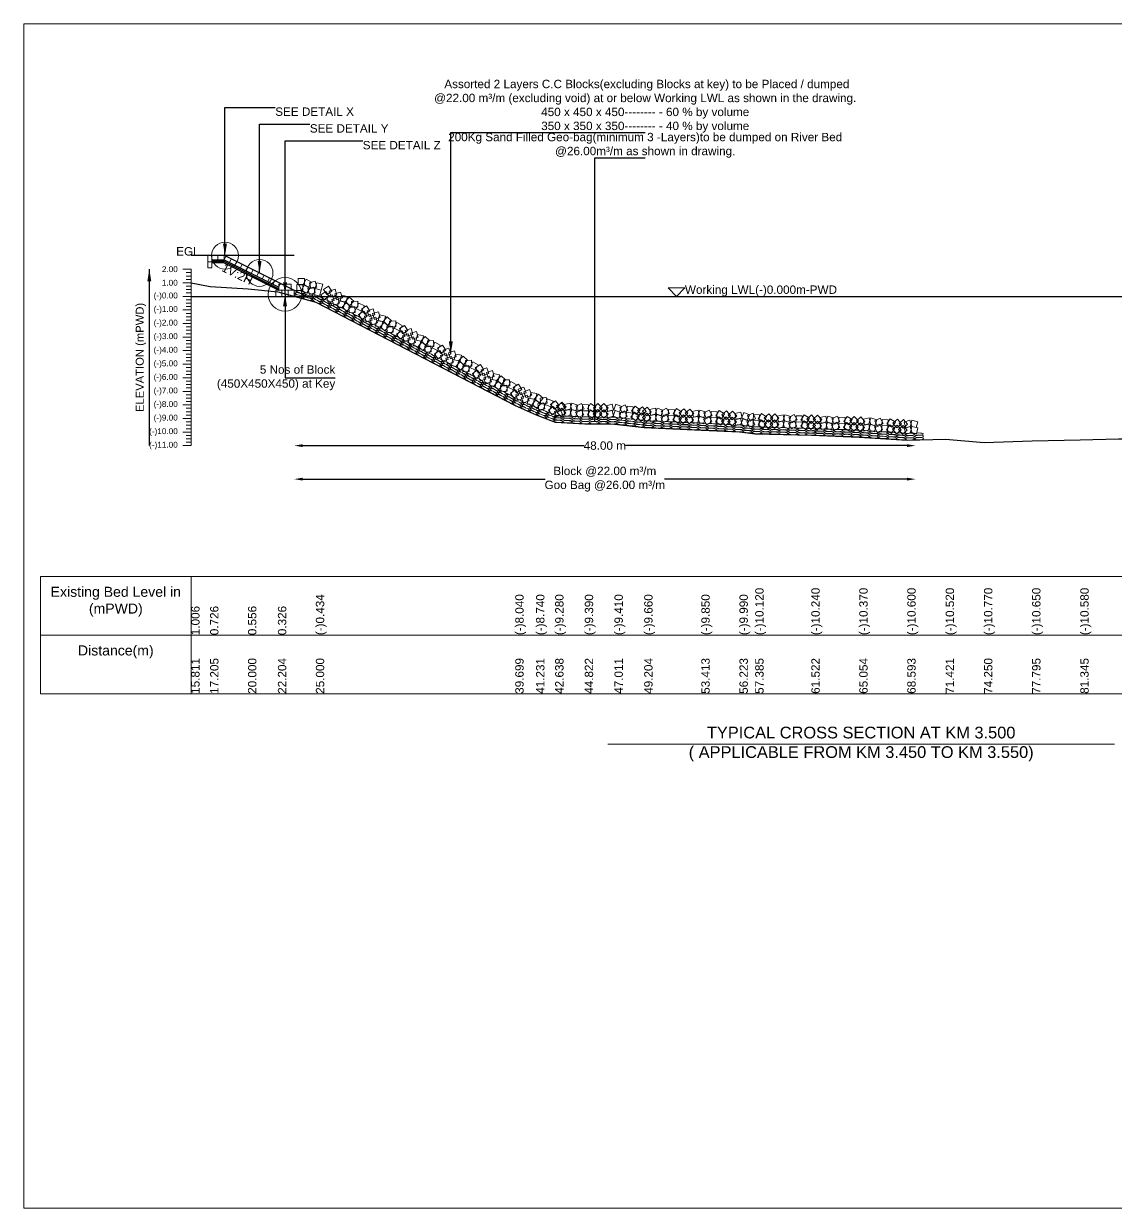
# Model space of a CAD drawing. Header units: inches. Extents: x 89000 to 380017, y -7071 to 0.
# Drawn here: x 355000 to 361523, y -7071 to 0 of the extents above; entities that cross this region are included whole.
import ezdxf

# ---------------------------------------------------------------- set-up
doc = ezdxf.new("R2010")
doc.units = ezdxf.units.IN
doc.header["$LTSCALE"] = 7
doc.header["$MEASUREMENT"] = 0
doc.header["$PDMODE"] = 3
for name, color, linetype, lineweight in [('Cross section Data Border', 7, 'Continuous', 9), ('Cross Section Labels', 7, 'Continuous', 9), ('Existing_Bed_Level for Xsection', 7, 'Continuous', 25), ('Long Section Labels', 7, 'Continuous', 9)]:
    doc.layers.add(name, color=color, linetype=linetype, lineweight=lineweight)
doc.styles.get("Standard").update_dxf_attribs({"font": 'arial.ttf'})
doc.dimstyles.new('Appron Lebeling Style', dxfattribs={"dimtxt": 50, "dimasz": 50, "dimexe": 0.18, "dimexo": 0.0625, "dimgap": 0.09, "dimtad": 0, "dimtih": 1, "dimtoh": 1, "dimdec": 4, "dimzin": 0, "dimdsep": 46, "dimtxsty": 'Standard', "dimcen": 0.09, "dimse1": 1, "dimse2": 1, "dimadec": 0, "dimazin": 0, "dimtfac": 1, "dimtdec": 4, "dimtofl": 0, "dimtmove": 0, "dimatfit": 3, "dimfxl": 1, "dimtolj": 1, "dimtzin": 0, "dimarcsym": 0})
doc.dimstyles.get("Standard").update_dxf_attribs({"dimtxt": 0.18, "dimasz": 0.18, "dimexe": 0.18, "dimexo": 0.0625, "dimgap": 0.09, "dimtad": 0, "dimtih": 1, "dimtoh": 1, "dimdec": 4, "dimzin": 0, "dimdsep": 46, "dimtxsty": 'Standard', "dimcen": 0.09, "dimadec": 0, "dimazin": 0, "dimtfac": 1, "dimtdec": 4, "dimtofl": 0, "dimtmove": 0, "dimatfit": 3, "dimfxl": 1, "dimtolj": 1, "dimtzin": 0, "dimarcsym": 0})

# ---------------------------------------------------------------- blocks, each defined once
blk = doc.blocks.new('*D61')
at = {"layer": 'Cross Section Labels', "color": 0, "lineweight": -2, "transparency": 16777216}
for p, q in [((356664.9, -2518.6), (358346, -2518.6)), ((360274.3, -2518.6), (358593.2, -2518.6))]:
    blk.add_line(p, q, dxfattribs=at)
at = {"layer": 'Cross Section Labels', "color": 0, "transparency": 16777216}
for points in [[(356664.9, -2510.3), (356664.9, -2527), (356614.9, -2518.6)], [(360274.3, -2510.3), (360274.3, -2527), (360324.3, -2518.6)]]:
    blk.add_solid(points, dxfattribs=at)
at = {"layer": 'Defpoints', "color": 0, "transparency": 16777216}
for p in [(356614.9, -1627.6), (360324.3, -2484.8), (360324.3, -2518.6)]:
    blk.add_point(p, dxfattribs=at)
at = {"layer": 'Cross Section Labels', "color": 0, "transparency": 16777216, "insert": (358469.6, -2518.6), "char_height": 50, "attachment_point": 5}
blk.add_mtext('\\A1;48.00 m', dxfattribs=at)
blk = doc.blocks.new('*D62')
at = {"layer": 'Cross Section Labels', "color": 0, "lineweight": -2, "transparency": 16777216}
for p, q in [((356664.9, -2718.6), (358114, -2718.6)), ((360274.3, -2718.6), (358825.2, -2718.6))]:
    blk.add_line(p, q, dxfattribs=at)
at = {"layer": 'Cross Section Labels', "color": 0, "transparency": 16777216}
for points in [[(356664.9, -2710.3), (356664.9, -2727), (356614.9, -2718.6)], [(360274.3, -2710.3), (360274.3, -2727), (360324.3, -2718.6)]]:
    blk.add_solid(points, dxfattribs=at)
at = {"layer": 'Defpoints', "color": 0, "transparency": 16777216}
for p in [(356614.9, -1627.6), (360324.3, -2484.8), (360324.3, -2718.6)]:
    blk.add_point(p, dxfattribs=at)
at = {"layer": 'Cross Section Labels', "color": 0, "transparency": 16777216, "insert": (358469.6, -2718.6), "char_height": 50, "attachment_point": 5}
blk.add_mtext('\\A1;Block @22.00 m³/m ^JGoo Bag @26.00 m³/m ', dxfattribs=at)

msp = doc.modelspace()

# ---------------------------------------------------------------- linework, layer by layer
at = {"layer": 'Cross section Data Border'}
msp.add_lwpolyline([(355100, -3300), (362624.34056, -3300), (362624.34056, -4000), (355100, -4000)], close=True, dxfattribs=at)
for points in [[(356000, -3300), (356000, -4000)], [(355100, -3650), (362624.34056, -3650)]]:
    msp.add_lwpolyline(points, dxfattribs=at)
at = {"layer": 'Cross Section Labels'}
for points in [[(355000, 0), (365000, 0), (365000, -7071), (355000, -7071)], [(358897.72948, -1627.63), (358947.72948, -1577.63), (358847.72948, -1577.63)]]:
    msp.add_lwpolyline(points, close=True, dxfattribs=at)
msp.add_lwpolyline([(358488, -4300), (360000, -4300), (361512, -4300)], dxfattribs=at)
for centre, radius in [((356201.82948, -1384.63), 80), ((356408.37948, -1487.905), 80), ((356560.25448, -1615.48), 100)]:
    msp.add_circle(centre, radius, dxfattribs=at)
at = {"layer": 'Existing_Bed_Level for Xsection'}
for points in [[(356614.92948, -1384.63), (356000, -1384.63)], [(356687.82948, -1627.63), (356206.96032, -1387.19542), (356201.82948, -1384.63), (356196.09303, -1384.63), (356123.19303, -1384.63)], [(356123.19303, -1408.93), (356196.09303, -1408.93), (356523.80448, -1572.78573)], [(356123.19303, -1417.03), (356194.18088, -1417.03), (356523.80448, -1581.8418)], [(356123.19303, -1425.13), (356192.26873, -1425.13), (356523.80448, -1590.89788)], [(356000, -1546.144), (356112.85424, -1568.824), (356339.27755, -1582.594), (356517.76942, -1601.224), (356744.27755, -1662.784), (357934.88573, -2278.87), (358058.9931, -2335.57), (358172.95646, -2379.31), (358349.84899, -2388.22), (358527.13915, -2389.84), (358704.77388, -2410.09), (359045.76954, -2425.48), (359273.32201, -2436.82), (359367.43557, -2447.35), (359702.58819, -2457.07), (359988.63728, -2467.6), (360275.31075, -2486.23), (360504.40166, -2479.75), (360733.49346, -2500), (361020.64026, -2490.28), (361308.21805, -2484.61), (361537.24535, -2478.13), (361829.7674, -2477.32)], [(356000, -1627.63), (361829.7674, -1627.63)]]:
    msp.add_lwpolyline(points, dxfattribs=at)
at = {"layer": 'Long Section Labels'}
for points in [[(356123.19303, -1384.63), (356098.89303, -1384.63), (356098.89303, -1421.08), (356123.19303, -1421.08)], [(356159.64303, -1384.63), (356123.19303, -1384.63), (356123.19303, -1408.93), (356159.64303, -1408.93)], [(356196.09303, -1384.63), (356159.64303, -1384.63), (356159.64303, -1408.93), (356196.09303, -1408.93)], [(356239.56219, -1403.49635), (356206.96032, -1387.19542), (356196.09303, -1408.93), (356228.6949, -1425.23094)], [(356272.16406, -1419.79729), (356239.56219, -1403.49635), (356228.6949, -1425.23094), (356261.29677, -1441.53187)], [(356123.19303, -1421.08), (356098.89303, -1421.08), (356098.89303, -1457.53), (356123.19303, -1457.53)], [(356304.76593, -1436.09823), (356272.16406, -1419.79729), (356261.29677, -1441.53187), (356293.89864, -1457.83281)], [(356337.36781, -1452.39916), (356304.76593, -1436.09823), (356293.89864, -1457.83281), (356326.50052, -1474.13374)], [(356369.96968, -1468.7001), (356337.36781, -1452.39916), (356326.50052, -1474.13374), (356359.10239, -1490.43468)], [(356402.57155, -1485.00103), (356369.96968, -1468.7001), (356359.10239, -1490.43468), (356391.70426, -1506.73561)], [(356435.17342, -1501.30197), (356402.57155, -1485.00103), (356391.70426, -1506.73561), (356424.30613, -1523.03655)], [(356467.77529, -1517.6029), (356435.17342, -1501.30197), (356424.30613, -1523.03655), (356456.908, -1539.33748)], [(356500.37716, -1533.90384), (356467.77529, -1517.6029), (356456.908, -1539.33748), (356489.50987, -1555.63842)], [(356532.97903, -1550.20477), (356500.37716, -1533.90384), (356489.50987, -1555.63842), (356522.11174, -1571.93936)], [(356560.25448, -1554.73), (356523.80448, -1554.73), (356523.80448, -1591.18), (356560.25448, -1591.18)], [(356596.70448, -1554.73), (356560.25448, -1554.73), (356560.25448, -1591.18), (356596.70448, -1591.18)], [(356675.97632, -1521.62114), (356639.52653, -1521.49836), (356639.40375, -1557.94815), (356675.85354, -1558.07094)], [(356717.78492, -1542.76729), (356686.28722, -1524.42342), (356667.94335, -1555.92112), (356699.44105, -1574.26499)], [(356741.01818, -1536.63669), (356705.77117, -1545.92382), (356715.0583, -1581.17083), (356750.30531, -1571.88371)], [(356785.57917, -1555.65605), (356750.40507, -1546.09649), (356740.84551, -1581.27059), (356776.01961, -1590.83015)], [(356542.02948, -1591.18), (356505.57948, -1591.18), (356505.57948, -1627.63), (356542.02948, -1627.63)], [(356578.47948, -1591.18), (356542.02948, -1591.18), (356542.02948, -1627.63), (356578.47948, -1627.63)], [(356614.92948, -1591.18), (356578.47948, -1591.18), (356578.47948, -1627.63), (356614.92948, -1627.63)], [(356666.41677, -1556.79524), (356629.96697, -1556.67246), (356629.84419, -1593.12225), (356666.29398, -1593.24504)], [(356708.22536, -1577.94139), (356676.72767, -1559.59752), (356658.38379, -1591.09522), (356689.88149, -1609.43909)], [(356731.45862, -1571.8108), (356696.21161, -1581.09792), (356705.49874, -1616.34493), (356740.74575, -1607.05781)], [(356776.01961, -1590.83015), (356740.84551, -1581.27059), (356731.28595, -1616.44469), (356766.46005, -1626.00425)], [(356823.44906, -1629.19058), (356803.77081, -1598.50885), (356773.08907, -1618.18711), (356792.76733, -1648.86884)], [(356840.20048, -1596.81787), (356820.52222, -1566.13614), (356789.84049, -1585.81439), (356809.51875, -1616.49613)], [(356842.49594, -1617.55402), (356807.75553, -1628.58611), (356818.78763, -1663.32651), (356853.52803, -1652.29442)], [(356859.24735, -1585.1813), (356824.50695, -1596.2134), (356835.53904, -1630.9538), (356870.27945, -1619.9217)], [(356902.66159, -1636.65489), (356891.60184, -1601.92329), (356856.87023, -1612.98304), (356867.92999, -1647.71465)], [(356933.83942, -1627.66439), (356898.23263, -1619.86959), (356890.43782, -1655.47637), (356926.04461, -1663.27118)], [(356885.91017, -1669.02761), (356874.85042, -1634.296), (356840.11881, -1645.35575), (356851.17857, -1680.08736)], [(356917.08801, -1660.03711), (356881.48122, -1652.2423), (356873.68641, -1687.84909), (356909.2932, -1695.6439)], [(356953.50683, -1689.5123), (356926.57771, -1664.9476), (356902.013, -1691.87673), (356928.94213, -1716.44143)], [(356970.25825, -1657.13959), (356943.32913, -1632.57489), (356918.76442, -1659.50401), (356945.69355, -1684.06872)], [(356977.51008, -1688.41108), (356941.09778, -1690.06848), (356942.75518, -1726.48078), (356979.16748, -1724.82338)], [(356994.2615, -1656.03837), (356957.8492, -1657.69577), (356959.5066, -1694.10807), (356995.9189, -1692.45067)], [(357033.81883, -1684.01399), (357001.44611, -1667.26257), (356984.6947, -1699.63528), (357017.06741, -1716.3867)], [(357066.80947, -1714.07779), (357047.13121, -1683.39606), (357016.44948, -1703.07432), (357036.12774, -1733.75605)], [(357017.06741, -1716.3867), (356984.6947, -1699.63528), (356967.94328, -1732.008), (357000.31599, -1748.75941)], [(357050.05805, -1746.4505), (357030.37979, -1715.76877), (356999.69806, -1735.44703), (357019.37632, -1766.12876)], [(357069.10492, -1734.81394), (357034.36452, -1745.84603), (357045.39661, -1780.58643), (357080.13701, -1769.55434)], [(357085.85634, -1702.44123), (357051.11594, -1713.47332), (357062.14803, -1748.21372), (357096.88843, -1737.18163)], [(357112.51916, -1786.28753), (357101.45941, -1751.55592), (357066.7278, -1762.61568), (357077.78755, -1797.34728)], [(357129.27058, -1753.91482), (357118.21082, -1719.18321), (357083.47922, -1730.24296), (357094.53897, -1764.97457)], [(357160.44841, -1744.92432), (357124.84162, -1737.12951), (357117.04681, -1772.7363), (357152.6536, -1780.53111)], [(357196.86724, -1774.39951), (357169.93811, -1749.83481), (357145.37341, -1776.76394), (357172.30253, -1801.32864)], [(357143.69699, -1777.29703), (357108.0902, -1769.50222), (357100.29539, -1805.10901), (357135.90218, -1812.90382)], [(357180.11582, -1806.77223), (357153.18669, -1782.20752), (357128.62199, -1809.13665), (357155.55112, -1833.70135)], [(357204.11907, -1805.67101), (357167.70677, -1807.32841), (357169.36417, -1843.74071), (357205.77647, -1842.0833)], [(357220.87048, -1773.29829), (357184.45819, -1774.95569), (357186.11559, -1811.36799), (357222.52789, -1809.71059)], [(357243.6764, -1833.64663), (357211.30368, -1816.89521), (357194.55227, -1849.26792), (357226.92498, -1866.01934)], [(357260.42781, -1801.27391), (357228.0551, -1784.5225), (357211.30368, -1816.89521), (357243.6764, -1833.64663)], [(357276.66704, -1863.71043), (357256.98878, -1833.0287), (357226.30705, -1852.70695), (357245.98531, -1883.38869)], [(357293.41845, -1831.33772), (357273.7402, -1800.65598), (357243.05847, -1820.33424), (357262.73672, -1851.01597)], [(357312.46533, -1819.70115), (357277.72493, -1830.73324), (357288.75702, -1865.47364), (357323.49742, -1854.44155)], [(357355.87956, -1871.17474), (357344.81981, -1836.44313), (357310.08821, -1847.50289), (357321.14796, -1882.23449)], [(357295.71391, -1852.07386), (357260.97351, -1863.10595), (357272.0056, -1897.84635), (357306.746, -1886.81426)], [(357339.12815, -1903.54745), (357328.06839, -1868.81585), (357293.33679, -1879.8756), (357304.39654, -1914.6072)], [(357370.30598, -1894.55695), (357334.69919, -1886.76214), (357326.90438, -1922.36893), (357362.51117, -1930.16374)], [(357387.0574, -1862.18424), (357351.45061, -1854.38943), (357343.6558, -1889.99622), (357379.26259, -1897.79103)], [(357406.72481, -1924.03215), (357379.79568, -1899.46745), (357355.23098, -1926.39657), (357382.1601, -1950.96128)], [(357423.47622, -1891.65944), (357396.5471, -1867.09473), (357371.98239, -1894.02386), (357398.91152, -1918.58856)], [(357447.47947, -1890.55822), (357411.06717, -1892.21562), (357412.72457, -1928.62792), (357449.13687, -1926.97052)], [(357487.0368, -1918.53384), (357454.66409, -1901.78242), (357437.91267, -1934.15513), (357470.28538, -1950.90655)], [(357430.72805, -1922.93093), (357394.31575, -1924.58833), (357395.97316, -1961.00063), (357432.38545, -1959.34323)], [(357470.28538, -1950.90655), (357437.91267, -1934.15513), (357421.16125, -1966.52784), (357453.53396, -1983.27926)], [(357503.27602, -1980.97035), (357483.59777, -1950.28862), (357452.91603, -1969.96688), (357472.59429, -2000.64861)], [(357520.02744, -1948.59764), (357500.34918, -1917.91591), (357469.66745, -1937.59416), (357489.34571, -1968.2759)], [(357522.3229, -1969.33378), (357487.5825, -1980.36588), (357498.61459, -2015.10628), (357533.35499, -2004.07419)], [(357539.07431, -1936.96107), (357504.33391, -1947.99316), (357515.36601, -1982.73357), (357550.10641, -1971.70147)], [(357582.48855, -1988.43466), (357571.4288, -1953.70306), (357536.69719, -1964.76281), (357547.75695, -1999.49442)], [(357613.66638, -1979.44416), (357578.05959, -1971.64935), (357570.26478, -2007.25614), (357605.87157, -2015.05095)], [(357565.73713, -2020.80737), (357554.67738, -1986.07577), (357519.94578, -1997.13552), (357531.00553, -2031.86713)], [(357596.91497, -2011.81688), (357561.30818, -2004.02207), (357553.51337, -2039.62886), (357589.12016, -2047.42367)], [(357633.33379, -2041.29207), (357606.40467, -2016.72737), (357581.83996, -2043.65649), (357608.76909, -2068.2212)], [(357650.08521, -2008.91936), (357623.15609, -1984.35466), (357598.59138, -2011.28378), (357625.52051, -2035.84849)], [(357657.33704, -2040.19085), (357620.92474, -2041.84825), (357622.58214, -2078.26055), (357658.99444, -2076.60315)], [(357674.08846, -2007.81814), (357637.67616, -2009.47554), (357639.33356, -2045.88784), (357675.74586, -2044.23044)], [(357713.64579, -2035.79376), (357681.27307, -2019.04234), (357664.52166, -2051.41505), (357696.89437, -2068.16647)], [(357746.63643, -2065.85756), (357726.95817, -2035.17583), (357696.27644, -2054.85409), (357715.9547, -2085.53582)], [(357696.89437, -2068.16647), (357664.52166, -2051.41505), (357647.77024, -2083.78777), (357680.14295, -2100.53918)], [(357729.88501, -2098.23027), (357710.20675, -2067.54854), (357679.52502, -2087.2268), (357699.20328, -2117.90853)], [(357748.93188, -2086.59371), (357714.19148, -2097.6258), (357725.22357, -2132.3662), (357759.96398, -2121.33411)], [(357765.6833, -2054.221), (357730.9429, -2065.25309), (357741.97499, -2099.99349), (357776.71539, -2088.9614)], [(357792.34612, -2138.0673), (357781.28637, -2103.33569), (357746.55476, -2114.39545), (357757.61452, -2149.12705)], [(357809.09754, -2105.69459), (357798.03778, -2070.96298), (357763.30618, -2082.02273), (357774.36593, -2116.75434)], [(357823.52395, -2129.0768), (357787.91716, -2121.28199), (357780.12235, -2156.88878), (357815.72914, -2164.68359)], [(357840.27537, -2096.70409), (357804.66858, -2088.90928), (357796.87377, -2124.51607), (357832.48056, -2132.31088)], [(357876.6942, -2126.17928), (357849.76507, -2101.61458), (357825.20037, -2128.54371), (357852.12949, -2153.10841)], [(357859.94278, -2158.552), (357833.01366, -2133.98729), (357808.44895, -2160.91642), (357835.37808, -2185.48112)], [(357883.94603, -2157.45078), (357847.53373, -2159.10818), (357849.19113, -2195.52047), (357885.60343, -2193.86307)], [(357900.69745, -2125.07806), (357864.28515, -2126.73546), (357865.94255, -2163.14776), (357902.35485, -2161.49036)], [(357923.50336, -2185.4264), (357891.13064, -2168.67498), (357874.37923, -2201.04769), (357906.75194, -2217.79911)], [(357940.25477, -2153.05368), (357907.88206, -2136.30227), (357891.13064, -2168.67498), (357923.50336, -2185.4264)], [(357956.494, -2215.4902), (357936.81574, -2184.80847), (357906.13401, -2204.48672), (357925.81227, -2235.16845)], [(357973.24542, -2183.11748), (357953.56716, -2152.43575), (357922.88543, -2172.11401), (357942.56368, -2202.79574)], [(357986.96698, -2168.7997), (357952.80822, -2181.51905), (357965.52757, -2215.6778), (357999.68633, -2202.95846)], [(358032.84871, -2218.08654), (358020.10217, -2183.93792), (357985.95355, -2196.68447), (357998.70009, -2230.83309)], [(357971.82023, -2201.95356), (357937.66147, -2214.6729), (357950.38081, -2248.83166), (357984.53957, -2236.11232)], [(358017.70196, -2251.2404), (358004.95542, -2217.09178), (357970.8068, -2229.83833), (357983.55334, -2263.98694)], [(358048.40235, -2240.73458), (358012.4567, -2234.692), (358006.41412, -2270.63765), (358042.35977, -2276.68023)], [(358063.54911, -2207.58072), (358027.60346, -2201.53814), (358021.56088, -2237.48379), (358057.50653, -2243.52637)], [(358086.22028, -2268.39181), (358058.12104, -2245.17469), (358034.90391, -2273.27393), (358063.00315, -2296.49106)], [(358101.36704, -2235.23796), (358073.26779, -2212.02083), (358050.05066, -2240.12007), (358078.14991, -2263.3372)], [(358118.79457, -2229.04811), (358082.7902, -2234.73036), (358088.47245, -2270.73473), (358124.47682, -2265.05248)], [(358161.2084, -2252.46785), (358127.17875, -2239.40701), (358114.11792, -2273.43666), (358148.14757, -2286.4975)], [(358197.3274, -2278.6906), (358174.37032, -2250.3785), (358146.05822, -2273.33558), (358169.0153, -2301.64768)], [(358238.18974, -2286.47881), (358213.73415, -2259.45056), (358186.7059, -2283.90614), (358211.16148, -2310.9344)], [(358105.73373, -2263.07776), (358069.72936, -2268.76001), (358075.41161, -2304.76437), (358111.41598, -2299.08212)], [(358148.14757, -2286.4975), (358114.11792, -2273.43666), (358101.05708, -2307.46631), (358135.08673, -2320.52715)], [(358184.26656, -2312.72025), (358161.30948, -2284.40815), (358132.99738, -2307.36523), (358155.95446, -2335.67733)], [(358201.90661, -2299.04466), (358168.6027, -2313.85859), (358183.41663, -2347.1625), (358216.72054, -2332.34857)], [(358214.96745, -2265.01501), (358181.66354, -2279.82894), (358196.47747, -2313.13285), (358229.78137, -2298.31892)], [(358236.35609, -2322.88266), (358211.90051, -2295.8544), (358184.87225, -2320.30999), (358209.32784, -2347.33825)], [(358261.00726, -2301.78274), (358225.37079, -2309.44074), (358233.02878, -2345.0772), (358268.66525, -2337.41921)], [(358262.8409, -2265.3789), (358227.20444, -2273.03689), (358234.86243, -2308.67335), (358270.4989, -2301.01536)], [(358306.36523, -2313.52039), (358271.67864, -2302.32026), (358260.47851, -2337.00685), (358295.1651, -2348.20698)], [(358308.19888, -2277.11654), (358273.51229, -2265.91641), (358262.31215, -2300.603), (358296.99874, -2311.80313)], [(358327.75518, -2302.5733), (358295.30175, -2319.16781), (358311.89626, -2351.62123), (358344.34969, -2335.02672)], [(358329.58882, -2266.16945), (358297.1354, -2282.76396), (358313.72991, -2315.21738), (358346.18333, -2298.62287)], [(358372.17351, -2310.66075), (358335.72503, -2310.3277), (358335.39198, -2346.77617), (358371.84046, -2347.10922)], [(358372.50656, -2274.21227), (358336.05808, -2273.87922), (358335.72503, -2310.3277), (358372.17351, -2310.66075)], [(358415.18309, -2322.59351), (358383.77323, -2304.09965), (358365.27936, -2335.50951), (358396.68922, -2354.00337)], [(358415.51614, -2286.14503), (358384.10628, -2267.65117), (358365.61241, -2299.06103), (358397.02227, -2317.5549)], [(358426.92547, -2303.61169), (358400.90683, -2329.1388), (358426.43394, -2355.15743), (358452.45257, -2329.63032)], [(358427.25852, -2267.16321), (358401.23988, -2292.69032), (358426.76699, -2318.70895), (358452.78562, -2293.18185)], [(358488.90124, -2329.94285), (358463.35342, -2303.94455), (358437.35512, -2329.49237), (358462.90294, -2355.49067)], [(358489.23429, -2293.49437), (358463.68647, -2267.49607), (358437.68817, -2293.04389), (358463.23599, -2319.04219)], [(358512.66264, -2307.84574), (358477.37174, -2316.96468), (358486.49068, -2352.25558), (358521.78158, -2343.13664)], [(358512.99569, -2271.39726), (358477.70479, -2280.5162), (358486.82373, -2315.8071), (358522.11463, -2306.68816)], [(358565.81005, -2321.36183), (358531.89984, -2307.99397), (358518.53198, -2341.90418), (358552.44219, -2355.27204)], [(358569.93854, -2285.14639), (358536.02833, -2271.77853), (358522.66046, -2305.68874), (358556.57068, -2319.0566)], [(358587.84851, -2311.78711), (358554.41208, -2326.29944), (358568.9244, -2359.73587), (358602.36083, -2345.22354)], [(358591.97699, -2275.57167), (358558.54056, -2290.084), (358573.05289, -2323.52043), (358606.48932, -2309.0081)], [(358634.77386, -2323.8465), (358598.55842, -2319.71802), (358594.42993, -2355.93346), (358630.64537, -2360.06194)], [(358638.90235, -2287.63106), (358602.68691, -2283.50258), (358598.55842, -2319.71802), (358634.77386, -2323.8465)], [(358676.30622, -2340.19513), (358646.994, -2318.52958), (358625.32845, -2347.84181), (358654.64068, -2369.50735)], [(358680.43471, -2303.97969), (358651.12248, -2282.31414), (358629.45694, -2311.62637), (358658.76916, -2333.29191)], [(358689.96225, -2322.53994), (358661.42576, -2345.21748), (358684.1033, -2373.75397), (358712.63979, -2351.07643)], [(358694.09074, -2286.3245), (358665.55424, -2309.00204), (358688.23179, -2337.53853), (358716.76828, -2314.86099)], [(358745.00152, -2352.2997), (358720.40504, -2325.39959), (358693.50493, -2349.99607), (358718.10141, -2376.89618)], [(358746.64493, -2315.88677), (358722.04845, -2288.98666), (358695.14834, -2313.58314), (358719.74482, -2340.48325)], [(358769.5421, -2331.07127), (358733.94613, -2338.91536), (358741.79022, -2374.51132), (358777.38619, -2366.66723)], [(358771.18551, -2294.65833), (358735.58954, -2302.50242), (358743.43363, -2338.09839), (358779.0296, -2330.2543)], [(358814.96078, -2342.57175), (358780.21615, -2331.55301), (358769.1974, -2366.29765), (358803.94204, -2377.31639)], [(358816.60419, -2306.15882), (358781.85955, -2295.14008), (358770.84081, -2329.88472), (358805.58545, -2340.90346)], [(358836.29324, -2331.51305), (358803.92696, -2348.2769), (358820.69082, -2380.64317), (358853.05709, -2363.87932)], [(358837.93664, -2295.10011), (358805.57037, -2311.86397), (358822.33423, -2344.23024), (358854.7005, -2327.46639)], [(358885.57654, -2303.92382), (358849.16361, -2302.28041), (358847.5202, -2338.69335), (358883.93313, -2340.33676)], [(358928.12924, -2317.39536), (358897.40467, -2297.78406), (358877.79336, -2328.50862), (358908.51793, -2348.11993)], [(358940.54655, -2298.84803), (358913.62687, -2323.42308), (358938.20192, -2350.34277), (358965.1216, -2325.76772)], [(359001.53546, -2327.39062), (358976.93898, -2300.49052), (358950.03888, -2325.087), (358974.63536, -2351.9871)], [(359026.07604, -2306.16219), (358990.48007, -2314.00628), (358998.32416, -2349.60225), (359033.92013, -2341.75815)], [(359071.49472, -2317.66268), (359036.75009, -2306.64394), (359025.73135, -2341.38857), (359060.47598, -2352.40731)], [(359093.38437, -2306.82605), (359060.9398, -2323.43787), (359077.55163, -2355.88244), (359109.99619, -2339.27061)], [(359140.98234, -2315.87317), (359104.57752, -2314.05894), (359102.7633, -2350.46377), (359139.16812, -2352.27799)], [(359183.47137, -2329.54419), (359152.83915, -2309.78896), (359133.08391, -2340.42118), (359163.71614, -2360.17642)], [(359195.97556, -2311.05533), (359168.94088, -2335.50381), (359193.38937, -2362.53849), (359220.42405, -2338.09001)], [(359256.82989, -2339.88373), (359232.35989, -2312.86853), (359205.34468, -2337.33853), (359229.81469, -2364.35374)], [(359281.46979, -2318.77066), (359245.83742, -2326.44767), (359253.51443, -2362.08004), (359289.1468, -2354.40304)], [(359333.28169, -2333.9818), (359299.34367, -2320.68468), (359286.04655, -2354.6227), (359319.98457, -2367.91982)], [(359355.30013, -2324.36115), (359321.89403, -2338.94317), (359336.47605, -2372.34927), (359369.88214, -2357.76725)], [(359392.99079, -2333.83312), (359356.55611, -2332.77646), (359355.49944, -2369.21114), (359391.93412, -2370.2678)], [(359435.75496, -2346.61749), (359404.71849, -2327.50363), (359385.60463, -2358.54011), (359416.6411, -2377.65397)], [(359447.87191, -2327.87256), (359421.35156, -2352.87803), (359446.35704, -2379.39838), (359472.87738, -2354.3929)], [(359509.31266, -2355.42905), (359484.28607, -2328.92863), (359457.78565, -2353.95522), (359482.81224, -2380.45564)], [(359600.25771, -2333.1746), (359568.16566, -2350.45763), (359585.44869, -2382.54968), (359617.54073, -2365.26665)], [(358883.93313, -2340.33676), (358847.5202, -2338.69335), (358845.87679, -2375.10628), (358882.28972, -2376.74969)], [(358926.48583, -2353.80829), (358895.76126, -2334.19699), (358876.14996, -2364.92156), (358906.87453, -2384.53286)], [(358938.90314, -2335.26097), (358911.98346, -2359.83602), (358936.55851, -2386.7557), (358963.47819, -2362.18065)], [(358999.89205, -2363.80356), (358975.29557, -2336.90345), (358948.39547, -2361.49993), (358972.99195, -2388.40004)], [(359024.43263, -2342.57512), (358988.83667, -2350.41921), (358996.68076, -2386.01518), (359032.27672, -2378.17109)], [(359069.85132, -2354.07561), (359035.10668, -2343.05687), (359024.08794, -2377.80151), (359058.83257, -2388.82025)], [(359091.57015, -2343.23087), (359059.12558, -2359.8427), (359075.73741, -2392.28726), (359108.18197, -2375.67544)], [(359139.16812, -2352.27799), (359102.7633, -2350.46377), (359100.94908, -2386.86859), (359137.3539, -2388.68281)], [(359181.65715, -2365.94902), (359151.02493, -2346.19378), (359131.26969, -2376.826), (359161.90192, -2396.58124)], [(359194.16134, -2347.46015), (359167.12666, -2371.90863), (359191.57515, -2398.94332), (359218.60983, -2374.49483)], [(359255.01567, -2376.28855), (359230.54566, -2349.27335), (359203.53046, -2373.74336), (359228.00047, -2400.75856)], [(359279.65557, -2355.17549), (359244.0232, -2362.85249), (359251.7002, -2398.48487), (359287.33258, -2390.80786)], [(359329.22873, -2370.20577), (359295.29071, -2356.90865), (359281.99359, -2390.84667), (359315.93161, -2404.14379)], [(359351.24717, -2360.58512), (359317.84107, -2375.16714), (359332.42309, -2408.57324), (359365.82919, -2393.99122)], [(359391.93412, -2370.2678), (359355.49944, -2369.21114), (359354.44277, -2405.64582), (359390.87745, -2406.70249)], [(359434.69829, -2383.05217), (359403.66182, -2363.93831), (359384.54796, -2394.97479), (359415.58443, -2414.08865)], [(359446.81524, -2364.30724), (359420.2949, -2389.31271), (359445.30037, -2415.83306), (359471.82072, -2390.82758)], [(359508.25599, -2391.86373), (359483.22941, -2365.36331), (359456.72898, -2390.3899), (359481.75557, -2416.89032)], [(359532.45145, -2370.24276), (359496.98645, -2378.65921), (359505.40289, -2414.1242), (359540.86789, -2405.70776)], [(359533.50811, -2333.80808), (359498.04312, -2342.22452), (359506.45956, -2377.68952), (359541.92455, -2369.27308)], [(359578.04949, -2381.01017), (359543.13187, -2370.55252), (359532.67421, -2405.47013), (359567.59183, -2415.92779)], [(359579.10615, -2344.57549), (359544.18854, -2334.11783), (359533.73088, -2369.03545), (359568.6485, -2379.49311)], [(359599.20104, -2369.60928), (359567.10899, -2386.89231), (359584.39202, -2418.98436), (359616.48407, -2401.70133)], [(359646.97688, -2377.66448), (359610.5422, -2376.60781), (359609.48554, -2413.04249), (359645.92022, -2414.09916)], [(359648.03355, -2341.2298), (359611.59887, -2340.17313), (359610.5422, -2376.60781), (359646.97688, -2377.66448)], [(359689.74106, -2390.44885), (359658.70458, -2371.33499), (359639.59072, -2402.37146), (359670.6272, -2421.48532)], [(359690.79773, -2354.01417), (359659.76125, -2334.90031), (359640.64739, -2365.93678), (359671.68387, -2385.05064)], [(359701.85801, -2371.70391), (359675.33766, -2396.70939), (359700.34314, -2423.22973), (359726.86348, -2398.22426)], [(359702.91467, -2335.26923), (359676.39433, -2360.27471), (359701.3998, -2386.79505), (359727.92015, -2361.78958)], [(359763.74792, -2399.73581), (359738.92884, -2373.04094), (359712.23397, -2397.86002), (359737.05305, -2424.55489)], [(359765.0888, -2363.31048), (359740.26972, -2336.61562), (359713.57486, -2361.4347), (359738.39393, -2388.12956)], [(359788.11131, -2378.30426), (359752.58173, -2386.44376), (359760.72123, -2421.97334), (359796.25081, -2413.83384)], [(359789.45219, -2341.87893), (359753.92262, -2350.01843), (359762.06212, -2385.54801), (359797.5917, -2377.40851)], [(359833.62396, -2389.42708), (359798.78899, -2378.69733), (359788.05924, -2413.53229), (359822.89421, -2424.26204)], [(359834.96484, -2353.00175), (359800.12988, -2342.272), (359789.40012, -2377.10696), (359824.23509, -2387.83672)], [(359854.86382, -2378.19155), (359822.63791, -2395.22368), (359839.67004, -2427.44959), (359871.89595, -2410.41746)], [(359856.2047, -2341.76622), (359823.97879, -2358.79835), (359841.01092, -2391.02426), (359873.23683, -2373.99213)], [(359902.57536, -2386.61923), (359866.15003, -2385.27835), (359864.80915, -2421.70368), (359901.23448, -2423.04456)], [(359903.91625, -2350.1939), (359867.49092, -2348.85302), (359866.15003, -2385.27835), (359902.57536, -2386.61923)], [(359945.2385, -2399.73684), (359914.35208, -2380.38142), (359894.99667, -2411.26784), (359925.88308, -2430.62325)], [(359946.57938, -2363.31151), (359915.69297, -2343.9561), (359896.33756, -2374.84251), (359927.22397, -2394.19792)], [(359957.50132, -2381.087), (359930.7867, -2405.88482), (359955.58451, -2432.59944), (359982.29913, -2407.80163)], [(359958.8422, -2344.66168), (359932.12758, -2369.45949), (359956.92539, -2396.17411), (359983.64001, -2371.3763)], [(360020.35637, -2409.99045), (359996.29712, -2382.6088), (359968.91546, -2406.66804), (359992.97471, -2434.0497)], [(360022.72015, -2373.61718), (359998.66091, -2346.23552), (359971.27925, -2370.29477), (359995.33849, -2397.67643)], [(360045.3123, -2389.2519), (360009.56805, -2396.38992), (360016.70608, -2432.13417), (360052.45033, -2424.99614)], [(360047.67608, -2352.87862), (360011.93184, -2360.01665), (360019.06986, -2395.76089), (360054.81411, -2388.62287)], [(360090.49447, -2401.64907), (360055.97472, -2389.94481), (360044.27046, -2424.46456), (360078.79021, -2436.16882)], [(360092.85825, -2365.2758), (360058.33851, -2353.57154), (360046.63424, -2388.09128), (360081.15399, -2399.79554)], [(360112.04162, -2391.01475), (360079.34989, -2407.13472), (360095.46986, -2439.82645), (360128.16159, -2423.70648)], [(360114.4054, -2354.64148), (360081.71367, -2370.76145), (360097.83364, -2403.45317), (360130.52537, -2387.33321)], [(360159.49754, -2400.77964), (360123.12427, -2398.41585), (360120.76048, -2434.78913), (360157.13376, -2437.15291)], [(360161.86132, -2364.40636), (360125.48805, -2362.04258), (360123.12427, -2398.41585), (360159.49754, -2400.77964)], [(360201.77527, -2415.09076), (360171.44487, -2394.87518), (360151.2293, -2425.20558), (360181.55969, -2445.42115)], [(360204.13905, -2378.71748), (360173.80866, -2358.50191), (360153.59308, -2388.8323), (360183.92348, -2409.04788)], [(360214.55725, -2396.79283), (360187.15644, -2420.83026), (360211.19387, -2448.23107), (360238.59468, -2424.19364)], [(360216.92103, -2360.41956), (360189.52022, -2384.45699), (360213.55765, -2411.8578), (360240.95846, -2387.82036)], [(360274.96928, -2426.53694), (360250.91004, -2399.15528), (360223.52838, -2423.21453), (360247.58762, -2450.59619)], [(360277.33307, -2390.16367), (360253.27382, -2362.78201), (360225.89216, -2386.84125), (360249.95141, -2414.22291)], [(360291.30457, -2367.42172), (360256.37948, -2377.8544), (360266.81215, -2412.77949), (360301.73724, -2402.34681)], [(360292.33517, -2403.85715), (360257.41008, -2414.28983), (360267.84276, -2449.21491), (360302.76785, -2438.78224)], [(360337.44418, -2375.56143), (360301.98521, -2367.11962), (360293.5434, -2402.57858), (360329.00237, -2411.02039)], [(360338.47478, -2411.99685), (360303.01581, -2403.55504), (360294.574, -2439.01401), (360330.03297, -2447.45582)]]:
    msp.add_lwpolyline(points, close=True, dxfattribs=at)
for points in [[(356000, -1465.63), (355950, -1465.63)], [(356000, -2518.63), (356000, -2437.63), (356000, -2356.63), (356000, -2275.63), (356000, -2194.63), (356000, -2113.63), (356000, -2032.63), (356000, -1951.63), (356000, -1870.63), (356000, -1789.63), (356000, -1708.63), (356000, -1627.63), (356000, -1546.63), (356000, -1465.63)], [(356000, -1546.63), (355950, -1546.63)], [(356000, -1485.88), (355970, -1485.88)], [(356000, -1506.13), (355970, -1506.13)], [(356000, -1526.38), (355970, -1526.38)], [(356000, -1566.88), (355970, -1566.88)], [(356000, -1587.13), (355970, -1587.13)], [(356000, -1607.38), (355970, -1607.38)], [(356000, -1627.63), (355950, -1627.63)], [(356000, -1647.88), (355970, -1647.88)], [(356000, -1668.13), (355970, -1668.13)], [(356000, -1688.38), (355970, -1688.38)], [(356000, -1708.63), (355950, -1708.63)], [(356000, -1728.88), (355970, -1728.88)], [(356000, -1749.13), (355970, -1749.13)], [(356000, -1789.63), (355950, -1789.63)], [(356000, -1769.38), (355970, -1769.38)], [(356000, -1809.88), (355970, -1809.88)], [(356000, -1830.13), (355970, -1830.13)], [(356000, -1870.63), (355950, -1870.63)], [(356000, -1850.38), (355970, -1850.38)], [(356000, -1890.88), (355970, -1890.88)], [(356000, -1951.63), (355950, -1951.63)], [(356000, -1911.13), (355970, -1911.13)], [(356000, -1931.38), (355970, -1931.38)], [(356000, -1971.88), (355970, -1971.88)], [(356000, -2032.63), (355950, -2032.63)], [(356000, -1992.13), (355970, -1992.13)], [(356000, -2012.38), (355970, -2012.38)], [(356000, -2113.63), (355950, -2113.63)], [(356000, -2052.88), (355970, -2052.88)], [(356000, -2073.13), (355970, -2073.13)], [(356000, -2093.38), (355970, -2093.38)], [(356000, -2133.88), (355970, -2133.88)], [(356000, -2154.13), (355970, -2154.13)], [(356000, -2174.38), (355970, -2174.38)], [(356000, -2194.63), (355950, -2194.63)], [(356000, -2214.88), (355970, -2214.88)], [(356000, -2235.13), (355970, -2235.13)], [(356000, -2255.38), (355970, -2255.38)], [(356000, -2275.63), (355950, -2275.63)], [(356000, -2295.88), (355970, -2295.88)], [(356000, -2316.13), (355970, -2316.13)], [(356000, -2356.63), (355950, -2356.63)], [(356000, -2336.38), (355970, -2336.38)], [(356000, -2376.88), (355970, -2376.88)], [(356000, -2397.13), (355970, -2397.13)], [(356000, -2437.63), (355950, -2437.63)], [(356000, -2417.38), (355970, -2417.38)], [(356000, -2457.88), (355970, -2457.88)], [(356000, -2518.63), (355950, -2518.63)], [(356000, -2478.13), (355970, -2478.13)], [(356000, -2498.38), (355970, -2498.38)]]:
    msp.add_lwpolyline(points, dxfattribs=at)
for centre, major_axis in [((356642.74838, -1628.05583), (26.0132, -7.06982)), ((356646.35977, -1614.76783), (26.0132, -7.06982)), ((356649.97116, -1601.47984), (26.0132, -7.06982)), ((356698.38617, -1628.90748), (26.0132, -7.06982)), ((356701.99756, -1615.61949), (26.0132, -7.06982)), ((356760.75909, -1632.55169), (23.94142, -12.3886)), ((356694.77478, -1642.19548), (26.0132, -7.06982)), ((356748.10247, -1657.01107), (23.94142, -12.3886)), ((356754.43078, -1644.78138), (23.94142, -12.3886)), ((356795.98531, -1681.78828), (23.94142, -12.3886)), ((356802.31362, -1669.55859), (23.94142, -12.3886)), ((356808.64193, -1657.32889), (23.94142, -12.3886)), ((356843.86814, -1706.56549), (23.94142, -12.3886)), ((356850.19646, -1694.33579), (23.94142, -12.3886)), ((356856.52477, -1682.1061), (23.94142, -12.3886)), ((356904.40761, -1706.88331), (23.94142, -12.3886)), ((356891.75098, -1731.34269), (23.94142, -12.3886)), ((356898.0793, -1719.113), (23.94142, -12.3886)), ((356939.63382, -1756.1199), (23.94142, -12.3886)), ((356945.96214, -1743.89021), (23.94142, -12.3886)), ((356952.29045, -1731.66052), (23.94142, -12.3886)), ((356987.51666, -1780.89711), (23.94142, -12.3886)), ((356993.84497, -1768.66742), (23.94142, -12.3886)), ((357000.17329, -1756.43773), (23.94142, -12.3886)), ((357048.05613, -1781.21493), (23.94142, -12.3886)), ((357035.3995, -1805.67432), (23.94142, -12.3886)), ((357041.72781, -1793.44463), (23.94142, -12.3886)), ((357083.28234, -1830.45152), (23.94142, -12.3886)), ((357089.61065, -1818.22183), (23.94142, -12.3886)), ((357095.93896, -1805.99214), (23.94142, -12.3886)), ((357137.49349, -1842.99904), (23.94142, -12.3886)), ((357143.8218, -1830.76935), (23.94142, -12.3886)), ((357131.16518, -1855.22873), (23.94142, -12.3886)), ((357179.04802, -1880.00594), (23.94142, -12.3886)), ((357185.37633, -1867.77625), (23.94142, -12.3886)), ((357191.70464, -1855.54656), (23.94142, -12.3886)), ((357226.93085, -1904.78315), (23.94142, -12.3886)), ((357233.25917, -1892.55346), (23.94142, -12.3886)), ((357239.58748, -1880.32377), (23.94142, -12.3886)), ((357281.14201, -1917.33066), (23.94142, -12.3886)), ((357287.47032, -1905.10097), (23.94142, -12.3886)), ((357274.81369, -1929.56036), (23.94142, -12.3886)), ((357322.69653, -1954.33756), (23.94142, -12.3886)), ((357329.02484, -1942.10787), (23.94142, -12.3886)), ((357335.35316, -1929.87818), (23.94142, -12.3886)), ((357370.57937, -1979.11477), (23.94142, -12.3886)), ((357376.90768, -1966.88508), (23.94142, -12.3886)), ((357383.236, -1954.65539), (23.94142, -12.3886)), ((357424.79052, -1991.66229), (23.94142, -12.3886)), ((357431.11883, -1979.4326), (23.94142, -12.3886)), ((357418.46221, -2003.89198), (23.94142, -12.3886)), ((357466.34505, -2028.66919), (23.94142, -12.3886)), ((357472.67336, -2016.4395), (23.94142, -12.3886)), ((357479.00167, -2004.20981), (23.94142, -12.3886)), ((357514.22789, -2053.4464), (23.94142, -12.3886)), ((357520.5562, -2041.2167), (23.94142, -12.3886)), ((357526.88451, -2028.98701), (23.94142, -12.3886)), ((357568.43904, -2065.99391), (23.94142, -12.3886)), ((357574.76735, -2053.76422), (23.94142, -12.3886)), ((357562.11072, -2078.2236), (23.94142, -12.3886)), ((357609.99356, -2103.00081), (23.94142, -12.3886)), ((357616.32188, -2090.77112), (23.94142, -12.3886)), ((357622.65019, -2078.54143), (23.94142, -12.3886)), ((357657.8764, -2127.77802), (23.94142, -12.3886)), ((357664.20471, -2115.54833), (23.94142, -12.3886)), ((357670.53303, -2103.31864), (23.94142, -12.3886)), ((357718.41587, -2128.09584), (23.94142, -12.3886)), ((357705.75924, -2152.55523), (23.94142, -12.3886)), ((357712.08755, -2140.32554), (23.94142, -12.3886)), ((357753.64208, -2177.33244), (23.94142, -12.3886)), ((357759.97039, -2165.10274), (23.94142, -12.3886)), ((357766.29871, -2152.87305), (23.94142, -12.3886)), ((357801.52492, -2202.10964), (23.94142, -12.3886)), ((357807.85323, -2189.87995), (23.94142, -12.3886)), ((357814.18154, -2177.65026), (23.94142, -12.3886)), ((357862.06438, -2202.42747), (23.94142, -12.3886)), ((357849.40776, -2226.88685), (23.94142, -12.3886)), ((357855.73607, -2214.65716), (23.94142, -12.3886)), ((357897.29059, -2251.66406), (23.94142, -12.3886)), ((357903.61891, -2239.43437), (23.94142, -12.3886)), ((357909.94722, -2227.20468), (23.94142, -12.3886)), ((357945.04222, -2275.94061), (24.51912, -11.20187)), ((357950.76433, -2263.41582), (24.51912, -11.20187)), ((357956.48643, -2250.89103), (24.51912, -11.20187)), ((358005.52467, -2273.29476), (24.51912, -11.20187)), ((357994.08046, -2298.34435), (24.51912, -11.20187)), ((357999.80257, -2285.81955), (24.51912, -11.20187)), ((358043.1187, -2320.74808), (24.51912, -11.20187)), ((358048.84081, -2308.22329), (24.51912, -11.20187)), ((358054.56292, -2295.6985), (24.51912, -11.20187)), ((358092.56341, -2341.07985), (25.16682, -9.65922)), ((358097.49751, -2328.2242), (25.16682, -9.65922)), ((358102.4316, -2315.36855), (25.16682, -9.65922)), ((358152.76523, -2334.68699), (25.16682, -9.65922)), ((358142.89704, -2360.39828), (25.16682, -9.65922)), ((358147.83114, -2347.54263), (25.16682, -9.65922)), ((358192.35237, -2373.39324), (26.92267, -1.35608)), ((358193.04508, -2359.64067), (26.92267, -1.35608)), ((358193.73779, -2345.8881), (26.92267, -1.35608)), ((358246.1977, -2376.1054), (26.92267, -1.35608)), ((358246.89041, -2362.35284), (26.92267, -1.35608)), ((358247.58313, -2348.60027), (26.92267, -1.35608)), ((358300.04304, -2378.81757), (26.92267, -1.35608)), ((358300.73575, -2365.065), (26.92267, -1.35608)), ((358301.42846, -2351.31244), (26.92267, -1.35608)), ((358353.60946, -2381.36907), (26.95567, -0.24631)), ((358353.73528, -2367.59965), (26.95567, -0.24631)), ((358353.8611, -2353.83022), (26.95567, -0.24631)), ((358407.52081, -2381.86169), (26.95567, -0.24631)), ((358407.64663, -2368.09227), (26.95567, -0.24631)), ((358407.77245, -2354.32284), (26.95567, -0.24631)), ((358461.43216, -2382.35431), (26.95567, -0.24631)), ((358461.55798, -2368.58489), (26.95567, -0.24631)), ((358461.6838, -2354.81546), (26.95567, -0.24631)), ((358515.34351, -2382.84693), (26.95567, -0.24631)), ((358515.46933, -2369.0775), (26.95567, -0.24631)), ((358515.59515, -2355.30808), (26.95567, -0.24631)), ((358569.7029, -2387.76259), (26.78333, -3.05325)), ((358571.26255, -2374.0812), (26.78333, -3.05325)), ((358572.82221, -2360.39981), (26.78333, -3.05325)), ((358623.26956, -2393.86908), (26.78333, -3.05325)), ((358624.82921, -2380.18769), (26.78333, -3.05325)), ((358626.38887, -2366.5063), (26.78333, -3.05325)), ((358676.83622, -2399.97557), (26.78333, -3.05325)), ((358678.39587, -2386.29418), (26.78333, -3.05325)), ((358679.95552, -2372.61279), (26.78333, -3.05325)), ((358730.06899, -2404.33962), (26.92939, -1.21539)), ((358730.68983, -2390.58363), (26.92939, -1.21539)), ((358731.31068, -2376.82763), (26.92939, -1.21539)), ((358783.92776, -2406.77041), (26.92939, -1.21539)), ((358784.54861, -2393.01441), (26.92939, -1.21539)), ((358785.16945, -2379.25841), (26.92939, -1.21539)), ((358837.78654, -2409.20119), (26.92939, -1.21539)), ((358838.40738, -2395.44519), (26.92939, -1.21539)), ((358839.02822, -2381.6892), (26.92939, -1.21539)), ((358891.64531, -2411.63197), (26.92939, -1.21539)), ((358892.26615, -2397.87598), (26.92939, -1.21539)), ((358892.887, -2384.11998), (26.92939, -1.21539)), ((358946.12493, -2400.30676), (26.92939, -1.21539)), ((358946.74577, -2386.55076), (26.92939, -1.21539)), ((358999.9837, -2402.73754), (26.92939, -1.21539)), ((359000.60455, -2388.98155), (26.92939, -1.21539)), ((359053.93768, -2405.20642), (26.92339, -1.34172)), ((359054.62305, -2391.45349), (26.92339, -1.34172)), ((359107.78446, -2407.88986), (26.92339, -1.34172)), ((359108.46983, -2394.13693), (26.92339, -1.34172)), ((359161.63124, -2410.5733), (26.92339, -1.34172)), ((359162.31661, -2396.82036), (26.92339, -1.34172)), ((359216.16339, -2399.5038), (26.92339, -1.34172)), ((359270.01016, -2402.18723), (26.92339, -1.34172)), ((359325.72877, -2408.04378), (26.78964, -2.99739)), ((358945.50409, -2414.06276), (26.92939, -1.21539)), ((358999.36286, -2416.49354), (26.92939, -1.21539)), ((359053.25231, -2418.95936), (26.92339, -1.34172)), ((359107.09909, -2421.64279), (26.92339, -1.34172)), ((359160.94586, -2424.32623), (26.92339, -1.34172)), ((359214.79264, -2427.00966), (26.92339, -1.34172)), ((359215.47801, -2413.25673), (26.92339, -1.34172)), ((359268.63942, -2429.6931), (26.92339, -1.34172)), ((359269.32479, -2415.94017), (26.92339, -1.34172)), ((359322.66653, -2435.41301), (26.78964, -2.99739)), ((359324.19765, -2421.72839), (26.78964, -2.99739)), ((359375.72664, -2440.70256), (26.94547, -0.78146)), ((359376.12582, -2426.93835), (26.94547, -0.78146)), ((359376.52501, -2413.17413), (26.94547, -0.78146)), ((359429.61758, -2442.26549), (26.94547, -0.78146)), ((359430.01676, -2428.50128), (26.94547, -0.78146)), ((359430.41595, -2414.73706), (26.94547, -0.78146)), ((359483.50852, -2443.82842), (26.94547, -0.78146)), ((359483.90771, -2430.06421), (26.94547, -0.78146)), ((359484.30689, -2416.29999), (26.94547, -0.78146)), ((359537.39946, -2445.39135), (26.94547, -0.78146)), ((359537.79865, -2431.62714), (26.94547, -0.78146)), ((359538.19783, -2417.86292), (26.94547, -0.78146)), ((359591.2904, -2446.95428), (26.94547, -0.78146)), ((359591.68959, -2433.19007), (26.94547, -0.78146)), ((359592.08877, -2419.42585), (26.94547, -0.78146)), ((359645.18134, -2448.51721), (26.94547, -0.78146)), ((359645.58053, -2434.753), (26.94547, -0.78146)), ((359645.97971, -2420.98878), (26.94547, -0.78146)), ((359699.07228, -2450.08014), (26.94547, -0.78146)), ((359699.47147, -2436.31593), (26.94547, -0.78146)), ((359699.87066, -2422.55171), (26.94547, -0.78146)), ((359753.00403, -2452.03624), (26.93855, -0.99166)), ((359753.51059, -2438.27556), (26.93855, -0.99166)), ((359754.01714, -2424.51488), (26.93855, -0.99166)), ((359806.88114, -2454.01955), (26.93855, -0.99166)), ((359807.38769, -2440.25887), (26.93855, -0.99166)), ((359807.89425, -2426.4982), (26.93855, -0.99166)), ((359860.75825, -2456.00287), (26.93855, -0.99166)), ((359861.2648, -2442.24219), (26.93855, -0.99166)), ((359861.77136, -2428.48151), (26.93855, -0.99166)), ((359914.63535, -2457.98619), (26.93855, -0.99166)), ((359915.14191, -2444.22551), (26.93855, -0.99166)), ((359915.64847, -2430.46483), (26.93855, -0.99166)), ((359968.51246, -2459.9695), (26.93855, -0.99166)), ((359969.01902, -2446.20882), (26.93855, -0.99166)), ((359969.52557, -2432.44815), (26.93855, -0.99166)), ((360022.53491, -2462.90338), (26.90006, -1.74815)), ((360023.42789, -2449.16236), (26.90006, -1.74815)), ((360024.32088, -2435.42135), (26.90006, -1.74815)), ((360076.33502, -2466.39967), (26.90006, -1.74815)), ((360077.22801, -2452.65866), (26.90006, -1.74815)), ((360078.12099, -2438.91765), (26.90006, -1.74815)), ((360130.13514, -2469.89597), (26.90006, -1.74815)), ((360131.02812, -2456.15496), (26.90006, -1.74815)), ((360131.92111, -2442.41394), (26.90006, -1.74815)), ((360183.93525, -2473.39227), (26.90006, -1.74815)), ((360184.82823, -2459.65126), (26.90006, -1.74815)), ((360185.72122, -2445.91024), (26.90006, -1.74815)), ((360237.73536, -2476.88857), (26.90006, -1.74815)), ((360238.62835, -2463.14756), (26.90006, -1.74815)), ((360239.52133, -2449.40654), (26.90006, -1.74815)), ((360290.1426, -2451.3717), (26.94602, 0.76219)), ((360290.53194, -2465.1362), (26.94602, 0.76219)), ((360290.92127, -2478.90069), (26.94602, 0.76219)), ((360344.03464, -2449.84733), (26.94602, 0.76219)), ((360344.42398, -2463.61182), (26.94602, 0.76219)), ((360344.81332, -2477.37632), (26.94602, 0.76219))]:
    msp.add_ellipse(centre, major_axis=major_axis, ratio=0.255, dxfattribs=at)

# ---------------------------------------------------------------- texts
at = {"layer": 'Cross section Data Border', "char_height": 60, "width": 800, "attachment_point": 5}
for s, insert in [('Existing Bed Level in (mPWD)', (355550, -3450)), ('Distance(m)', (355550, -3750))]:
    msp.add_mtext(s, dxfattribs=dict(at, insert=insert))
at = {"layer": 'Cross Section Labels'}
for s, insert, char_height, attachment_point in [(' Assorted 2 Layers C.C Blocks(excluding Blocks at key) to be Placed / dumped^J@22.00 m³/m (excluding void) at or below Working LWL as shown in the drawing.^J450 x 450 x 450-------- - 60 % by volume^J350 x 350 x 350-------- - 40 % by volume', (358710.69133, -650), 50, 8), ('SEE DETAIL X', (356501.82948, -500), 50, 1), ('SEE DETAIL Y', (356708.37948, -600), 50, 1), ('SEE DETAIL Z', (357024.27948, -700), 50, 1), ('200Kg Sand Filled Geo-bag(minimum 3 -Layers)to be dumped on River Bed^J@26.00m³/m as shown in drawing.', (358710.69133, -800), 50, 8), ('EGL', (356050.29303, -1384.63), 50, 9), ('Working LWL(-)0.000m-PWD', (358947.72948, -1627.63), 50, 7), ('5 Nos of Block ^J(450X450X450) at Key', (356860.25448, -2113.63), 50, 6), ('TYPICAL CROSS SECTION AT KM 3.500^J( APPLICABLE FROM KM 3.450 TO KM 3.550)', (360000, -4300), 70, 5)]:
    msp.add_mtext(s, dxfattribs=dict(at, insert=insert, char_height=char_height, attachment_point=attachment_point))
at = {"layer": 'Cross Section Labels', "insert": (356286.99233, -1472.4918), "char_height": 50, "attachment_point": 2, "rotation": 333.434948823}
msp.add_mtext('1V:2H', dxfattribs=at)
at = {"layer": 'Long Section Labels', "char_height": 35, "attachment_point": 6}
for s, insert in [('2.00', (355920, -1465.63)), ('1.00', (355920, -1546.63)), ('(-)0.00', (355920, -1627.63)), ('(-)1.00', (355920, -1708.63)), ('(-)2.00', (355920, -1789.63)), ('(-)3.00', (355920, -1870.63)), ('(-)4.00', (355920, -1951.63)), ('(-)5.00', (355920, -2032.63)), ('(-)6.00', (355920, -2113.63)), ('(-)7.00', (355920, -2194.63)), ('(-)8.00', (355920, -2275.63)), ('(-)9.00', (355920, -2356.63)), ('(-)10.00', (355920, -2437.63)), ('(-)11.00', (355920, -2518.63))]:
    msp.add_mtext(s, dxfattribs=dict(at, insert=insert))
at = {"layer": 'Long Section Labels', "rotation": 90}
for s, insert, char_height, attachment_point in [('ELEVATION (mPWD)', (355700, -1992.13), 48, 5), ('(-)10.120', (359367.43557, -3650), 50, 1), ('(-)10.240', (359702.58819, -3650), 50, 1), ('(-)10.370', (359988.63728, -3650), 50, 1), ('(-)10.600', (360275.31075, -3650), 50, 1), ('(-)10.520', (360504.40166, -3650), 50, 1), ('(-)10.770', (360733.49346, -3650), 50, 1), ('(-)10.650', (361020.64026, -3650), 50, 1), ('(-)10.580', (361308.21805, -3650), 50, 1), ('(-)0.434', (356744.27755, -3650), 50, 1), ('(-)8.040', (357934.88573, -3650), 50, 1), ('(-)8.740', (358058.9931, -3650), 50, 1), ('(-)9.280', (358172.95646, -3650), 50, 1), ('(-)9.390', (358349.84899, -3650), 50, 1), ('(-)9.410', (358527.13915, -3650), 50, 1), ('(-)9.660', (358704.77388, -3650), 50, 1), ('(-)9.850', (359045.76954, -3650), 50, 1), ('(-)9.990', (359273.32201, -3650), 50, 1), ('1.006', (356000, -3650), 50, 1), ('0.726', (356112.85424, -3650), 50, 1), ('0.556', (356339.27755, -3650), 50, 1), ('0.326', (356517.76942, -3650), 50, 1), ('15.811', (356000, -4000), 50, 1), ('17.205', (356112.85424, -4000), 50, 1), ('20.000', (356339.27755, -4000), 50, 1), ('22.204', (356517.76942, -4000), 50, 1), ('25.000', (356744.27755, -4000), 50, 1), ('39.699', (357934.88573, -4000), 50, 1), ('41.231', (358058.9931, -4000), 50, 1), ('42.638', (358172.95646, -4000), 50, 1), ('44.822', (358349.84899, -4000), 50, 1), ('47.011', (358527.13915, -4000), 50, 1), ('49.204', (358704.77388, -4000), 50, 1), ('53.413', (359045.76954, -4000), 50, 1), ('56.223', (359273.32201, -4000), 50, 1), ('57.385', (359367.43557, -4000), 50, 1), ('61.522', (359702.58819, -4000), 50, 1), ('65.054', (359988.63728, -4000), 50, 1), ('68.593', (360275.31075, -4000), 50, 1), ('71.421', (360504.40166, -4000), 50, 1), ('74.250', (360733.49346, -4000), 50, 1), ('77.795', (361020.64026, -4000), 50, 1), ('81.345', (361308.21805, -4000), 50, 1)]:
    msp.add_mtext(s, dxfattribs=dict(at, insert=insert, char_height=char_height, attachment_point=attachment_point))

# ---------------------------------------------------------------- dimensions: what is measured, and where the dimension line sits
at = {"layer": 'Cross Section Labels'}
for base, text, picture, middle in [((360324.28028, -2518.63), '48.00 m', '*D61', (358469.60488, -2518.63)), ((360324.28028, -2718.63), 'Block @22.00 m³/m ^JGoo Bag @26.00 m³/m ', '*D62', (358469.60488, -2718.63))]:
    dim = msp.add_linear_dim(base=base, p1=(356614.92948, -1627.63), p2=(360324.28028, -2484.84486), text=text, dimstyle='Appron Lebeling Style', dxfattribs=at)
    dim.commit()
    dim.dimension.update_dxf_attribs({"geometry": picture, "text_midpoint": middle})

# ---------------------------------------------------------------- leaders
at = {"layer": 'Cross Section Labels', "annotation_type": 0, "has_hookline": 1}
for points, hookline_direction, text_width in [([(356201.82948, -1384.63), (356201.82948, -500), (356501.73948, -500)], 0, 466.13233), ([(356408.37948, -1487.905), (356408.37948, -600), (356708.28948, -600)], 0, 466.03001), ([(356560.25448, -1615.48), (356560.25448, -700), (357024.18948, -700)], 0, 460.91405), ([(357550.23142, -1968.25246), (357550.23142, -650), (358710.60133, -650)], 0, 2510.77763), ([(358410.69133, -2375.29699), (358410.69133, -800), (358710.60133, -800)], 0, 2345.7367), ([(356560.25448, -1615.48), (356560.25448, -2113.63), (356860.34448, -2113.63)], 1, 701.90996)]:
    msp.add_leader(points, dimstyle='Standard', override={"dimasz": 72}, dxfattribs=dict(at, hookline_direction=hookline_direction, text_width=text_width))
at = {"layer": 'Long Section Labels'}
msp.add_leader([(355750, -1465.63), (355750, -2518.63)], dimstyle='Standard', override={"dimasz": 72}, dxfattribs=at)

doc.saveas('drawing.dxf')
